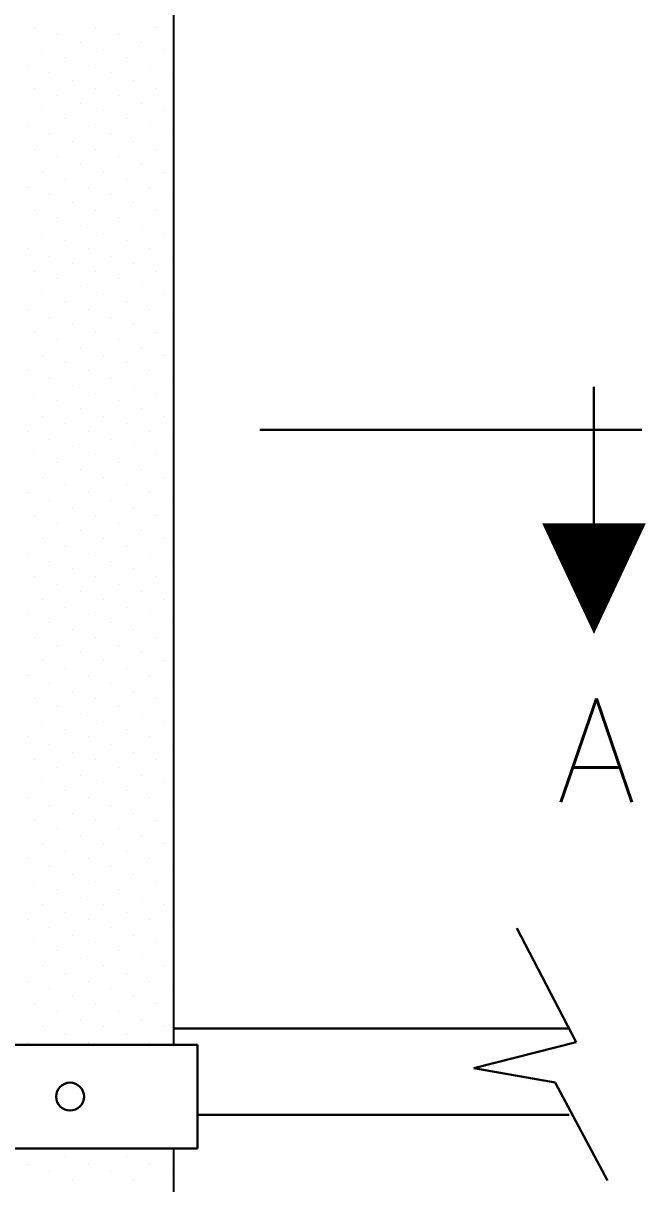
# Model space of a CAD drawing. Extents: x -508 to 92, y -98 to -31.
# Drawn here: x -123.158 to -121.454, y -51.325 to -48.148 of the extents above; entities that cross this region are included whole.
import ezdxf
from ezdxf.enums import TextEntityAlignment as Align

# ---------------------------------------------------------------- set-up
doc = ezdxf.new("R2010")
doc.units = 0
doc.header["$MEASUREMENT"] = 0
doc.linetypes.add('CENTER', pattern=[2, 1.25, -0.25, 0.25, -0.25])
doc.layers.get('0').update_dxf_attribs({"linetype": 'CONTINUOUS', "lineweight": 30})
doc.layers.add('BLUE', color=3, linetype='CONTINUOUS')
doc.styles.add('S', font='ROMANS')

msp = doc.modelspace()

# ---------------------------------------------------------------- linework, layer by layer
at = {"color": 0}
for p, q in [((-123.1265, -48.1588), (-123.1265, -48.1588)), ((-123.0639, -48.1797), (-123.0639, -48.1797)), ((-122.9594, -48.1588), (-122.9594, -48.1588)), ((-122.8968, -48.1797), (-122.8968, -48.1797)), ((-122.7923, -48.1588), (-122.7923, -48.1588)), ((-123.0012, -48.2006), (-123.0012, -48.2006)), ((-122.8341, -48.2006), (-122.8341, -48.2006)), ((-123.1056, -48.2215), (-123.1056, -48.2215)), ((-123.043, -48.2424), (-123.043, -48.2424)), ((-122.9385, -48.2215), (-122.9385, -48.2215)), ((-122.8759, -48.2424), (-122.8759, -48.2424)), ((-122.7714, -48.2215), (-122.7714, -48.2215)), ((-123.1474, -48.2633), (-123.1474, -48.2633)), ((-122.9803, -48.2633), (-122.9803, -48.2633)), ((-122.8132, -48.2633), (-122.8132, -48.2633)), ((-123.0847, -48.2842), (-123.0847, -48.2842)), ((-123.0221, -48.305), (-123.0221, -48.305)), ((-122.9176, -48.2842), (-122.9176, -48.2842)), ((-122.855, -48.305), (-122.855, -48.305)), ((-122.7505, -48.2842), (-122.7505, -48.2842)), ((-123.1265, -48.3259), (-123.1265, -48.3259)), ((-122.9594, -48.3259), (-122.9594, -48.3259)), ((-122.7923, -48.3259), (-122.7923, -48.3259)), ((-123.0639, -48.3468), (-123.0639, -48.3468)), ((-123.0012, -48.3677), (-123.0012, -48.3677)), ((-122.8968, -48.3468), (-122.8968, -48.3468)), ((-122.8341, -48.3677), (-122.8341, -48.3677)), ((-123.1056, -48.3886), (-123.1056, -48.3886)), ((-122.9385, -48.3886), (-122.9385, -48.3886)), ((-122.7714, -48.3886), (-122.7714, -48.3886)), ((-123.1474, -48.4304), (-123.1474, -48.4304)), ((-123.043, -48.4095), (-123.043, -48.4095)), ((-122.9803, -48.4304), (-122.9803, -48.4304)), ((-122.8759, -48.4095), (-122.8759, -48.4095)), ((-122.8132, -48.4304), (-122.8132, -48.4304)), ((-123.0847, -48.4513), (-123.0847, -48.4513)), ((-122.9176, -48.4513), (-122.9176, -48.4513)), ((-122.7505, -48.4513), (-122.7505, -48.4513)), ((-123.1265, -48.493), (-123.1265, -48.493)), ((-123.0221, -48.4722), (-123.0221, -48.4722)), ((-122.9594, -48.493), (-122.9594, -48.493)), ((-122.855, -48.4722), (-122.855, -48.4722)), ((-122.7923, -48.493), (-122.7923, -48.493)), ((-123.0639, -48.5139), (-123.0639, -48.5139)), ((-122.8968, -48.5139), (-122.8968, -48.5139)), ((-123.1056, -48.5557), (-123.1056, -48.5557)), ((-123.0012, -48.5348), (-123.0012, -48.5348)), ((-122.9385, -48.5557), (-122.9385, -48.5557)), ((-122.8341, -48.5348), (-122.8341, -48.5348)), ((-122.7714, -48.5557), (-122.7714, -48.5557)), ((-123.043, -48.5766), (-123.043, -48.5766)), ((-122.8759, -48.5766), (-122.8759, -48.5766)), ((-123.1474, -48.5975), (-123.1474, -48.5975)), ((-123.0847, -48.6184), (-123.0847, -48.6184)), ((-122.9803, -48.5975), (-122.9803, -48.5975)), ((-122.9176, -48.6184), (-122.9176, -48.6184)), ((-122.8132, -48.5975), (-122.8132, -48.5975)), ((-122.7505, -48.6184), (-122.7505, -48.6184)), ((-123.1265, -48.6601), (-123.1265, -48.6601)), ((-123.0221, -48.6393), (-123.0221, -48.6393)), ((-122.9594, -48.6601), (-122.9594, -48.6601)), ((-122.855, -48.6393), (-122.855, -48.6393)), ((-122.7923, -48.6601), (-122.7923, -48.6601)), ((-123.0639, -48.681), (-123.0639, -48.681)), ((-122.8968, -48.681), (-122.8968, -48.681)), ((-123.1056, -48.7228), (-123.1056, -48.7228)), ((-123.0012, -48.7019), (-123.0012, -48.7019)), ((-122.9385, -48.7228), (-122.9385, -48.7228)), ((-122.8341, -48.7019), (-122.8341, -48.7019)), ((-122.7714, -48.7228), (-122.7714, -48.7228)), ((-123.043, -48.7437), (-123.043, -48.7437)), ((-122.8759, -48.7437), (-122.8759, -48.7437)), ((-123.1474, -48.7646), (-123.1474, -48.7646)), ((-123.0847, -48.7855), (-123.0847, -48.7855)), ((-122.9803, -48.7646), (-122.9803, -48.7646)), ((-122.9176, -48.7855), (-122.9176, -48.7855)), ((-122.8132, -48.7646), (-122.8132, -48.7646)), ((-122.7505, -48.7855), (-122.7505, -48.7855)), ((-123.0221, -48.8064), (-123.0221, -48.8064)), ((-122.855, -48.8064), (-122.855, -48.8064)), ((-123.1265, -48.8273), (-123.1265, -48.8273)), ((-123.0639, -48.8481), (-123.0639, -48.8481)), ((-122.9594, -48.8273), (-122.9594, -48.8273)), ((-122.8968, -48.8481), (-122.8968, -48.8481)), ((-122.7923, -48.8273), (-122.7923, -48.8273)), ((-123.0012, -48.869), (-123.0012, -48.869)), ((-122.8341, -48.869), (-122.8341, -48.869)), ((-123.1056, -48.8899), (-123.1056, -48.8899)), ((-123.043, -48.9108), (-123.043, -48.9108)), ((-122.9385, -48.8899), (-122.9385, -48.8899)), ((-122.8759, -48.9108), (-122.8759, -48.9108)), ((-122.7714, -48.8899), (-122.7714, -48.8899)), ((-123.1474, -48.9317), (-123.1474, -48.9317)), ((-122.9803, -48.9317), (-122.9803, -48.9317)), ((-122.8132, -48.9317), (-122.8132, -48.9317)), ((-123.0847, -48.9526), (-123.0847, -48.9526)), ((-123.0221, -48.9735), (-123.0221, -48.9735)), ((-122.9176, -48.9526), (-122.9176, -48.9526)), ((-122.855, -48.9735), (-122.855, -48.9735)), ((-122.7505, -48.9526), (-122.7505, -48.9526)), ((-123.1265, -48.9944), (-123.1265, -48.9944)), ((-122.9594, -48.9944), (-122.9594, -48.9944)), ((-122.7923, -48.9944), (-122.7923, -48.9944)), ((-123.0639, -49.0152), (-123.0639, -49.0152)), ((-123.0012, -49.0361), (-123.0012, -49.0361)), ((-122.8968, -49.0152), (-122.8968, -49.0152)), ((-122.8341, -49.0361), (-122.8341, -49.0361)), ((-123.1056, -49.057), (-123.1056, -49.057)), ((-122.9385, -49.057), (-122.9385, -49.057)), ((-122.7714, -49.057), (-122.7714, -49.057)), ((-123.1474, -49.0988), (-123.1474, -49.0988)), ((-123.043, -49.0779), (-123.043, -49.0779)), ((-122.9803, -49.0988), (-122.9803, -49.0988)), ((-122.8759, -49.0779), (-122.8759, -49.0779)), ((-122.8132, -49.0988), (-122.8132, -49.0988)), ((-123.0847, -49.1197), (-123.0847, -49.1197)), ((-122.9176, -49.1197), (-122.9176, -49.1197)), ((-122.7505, -49.1197), (-122.7505, -49.1197)), ((-123.1265, -49.1615), (-123.1265, -49.1615)), ((-123.0221, -49.1406), (-123.0221, -49.1406)), ((-122.9594, -49.1615), (-122.9594, -49.1615)), ((-122.855, -49.1406), (-122.855, -49.1406)), ((-122.7923, -49.1615), (-122.7923, -49.1615)), ((-123.0639, -49.1823), (-123.0639, -49.1823)), ((-122.8968, -49.1823), (-122.8968, -49.1823)), ((-123.1056, -49.2241), (-123.1056, -49.2241)), ((-123.0012, -49.2032), (-123.0012, -49.2032)), ((-122.9385, -49.2241), (-122.9385, -49.2241)), ((-122.8341, -49.2032), (-122.8341, -49.2032)), ((-122.7714, -49.2241), (-122.7714, -49.2241)), ((-123.043, -49.245), (-123.043, -49.245)), ((-122.8759, -49.245), (-122.8759, -49.245)), ((-123.1474, -49.2659), (-123.1474, -49.2659)), ((-123.0847, -49.2868), (-123.0847, -49.2868)), ((-122.9803, -49.2659), (-122.9803, -49.2659)), ((-122.9176, -49.2868), (-122.9176, -49.2868)), ((-122.8132, -49.2659), (-122.8132, -49.2659)), ((-122.7505, -49.2868), (-122.7505, -49.2868)), ((-123.0221, -49.3077), (-123.0221, -49.3077)), ((-122.855, -49.3077), (-122.855, -49.3077)), ((-123.1265, -49.3286), (-123.1265, -49.3286)), ((-123.0639, -49.3495), (-123.0639, -49.3495)), ((-122.9594, -49.3286), (-122.9594, -49.3286)), ((-122.8968, -49.3495), (-122.8968, -49.3495)), ((-122.7923, -49.3286), (-122.7923, -49.3286)), ((-123.1056, -49.3912), (-123.1056, -49.3912)), ((-123.0012, -49.3703), (-123.0012, -49.3703)), ((-122.9385, -49.3912), (-122.9385, -49.3912)), ((-122.8341, -49.3703), (-122.8341, -49.3703)), ((-122.7714, -49.3912), (-122.7714, -49.3912)), ((-123.043, -49.4121), (-123.043, -49.4121)), ((-122.8759, -49.4121), (-122.8759, -49.4121)), ((-123.1474, -49.433), (-123.1474, -49.433)), ((-123.0847, -49.4539), (-123.0847, -49.4539)), ((-122.9803, -49.433), (-122.9803, -49.433)), ((-122.9176, -49.4539), (-122.9176, -49.4539)), ((-122.8132, -49.433), (-122.8132, -49.433)), ((-122.7505, -49.4539), (-122.7505, -49.4539)), ((-123.0221, -49.4748), (-123.0221, -49.4748)), ((-122.855, -49.4748), (-122.855, -49.4748)), ((-123.1265, -49.4957), (-123.1265, -49.4957)), ((-123.0639, -49.5166), (-123.0639, -49.5166)), ((-122.9594, -49.4957), (-122.9594, -49.4957)), ((-122.8968, -49.5166), (-122.8968, -49.5166)), ((-122.7923, -49.4957), (-122.7923, -49.4957)), ((-123.0012, -49.5374), (-123.0012, -49.5374)), ((-122.8341, -49.5374), (-122.8341, -49.5374)), ((-123.1056, -49.5583), (-123.1056, -49.5583)), ((-123.043, -49.5792), (-123.043, -49.5792)), ((-122.9385, -49.5583), (-122.9385, -49.5583)), ((-122.8759, -49.5792), (-122.8759, -49.5792)), ((-122.7714, -49.5583), (-122.7714, -49.5583)), ((-123.1474, -49.6001), (-123.1474, -49.6001)), ((-122.9803, -49.6001), (-122.9803, -49.6001)), ((-122.8132, -49.6001), (-122.8132, -49.6001)), ((-123.0847, -49.621), (-123.0847, -49.621)), ((-123.0221, -49.6419), (-123.0221, -49.6419)), ((-122.9176, -49.621), (-122.9176, -49.621)), ((-122.855, -49.6419), (-122.855, -49.6419)), ((-122.7505, -49.621), (-122.7505, -49.621)), ((-123.1265, -49.6628), (-123.1265, -49.6628)), ((-122.9594, -49.6628), (-122.9594, -49.6628)), ((-122.7923, -49.6628), (-122.7923, -49.6628)), ((-123.0639, -49.6837), (-123.0639, -49.6837)), ((-123.0012, -49.7045), (-123.0012, -49.7045)), ((-122.8968, -49.6837), (-122.8968, -49.6837)), ((-122.8341, -49.7045), (-122.8341, -49.7045)), ((-123.1056, -49.7254), (-123.1056, -49.7254)), ((-122.9385, -49.7254), (-122.9385, -49.7254)), ((-122.7714, -49.7254), (-122.7714, -49.7254)), ((-123.1474, -49.7672), (-123.1474, -49.7672)), ((-123.043, -49.7463), (-123.043, -49.7463)), ((-122.9803, -49.7672), (-122.9803, -49.7672)), ((-122.8759, -49.7463), (-122.8759, -49.7463)), ((-122.8132, -49.7672), (-122.8132, -49.7672)), ((-123.0847, -49.7881), (-123.0847, -49.7881)), ((-122.9176, -49.7881), (-122.9176, -49.7881)), ((-122.7505, -49.7881), (-122.7505, -49.7881)), ((-123.1265, -49.8299), (-123.1265, -49.8299)), ((-123.0221, -49.809), (-123.0221, -49.809)), ((-122.9594, -49.8299), (-122.9594, -49.8299)), ((-122.855, -49.809), (-122.855, -49.809)), ((-122.7923, -49.8299), (-122.7923, -49.8299)), ((-123.0639, -49.8508), (-123.0639, -49.8508)), ((-122.8968, -49.8508), (-122.8968, -49.8508)), ((-123.1056, -49.8925), (-123.1056, -49.8925)), ((-123.0012, -49.8717), (-123.0012, -49.8717)), ((-122.9385, -49.8925), (-122.9385, -49.8925)), ((-122.8341, -49.8717), (-122.8341, -49.8717)), ((-122.7714, -49.8925), (-122.7714, -49.8925)), ((-123.043, -49.9134), (-123.043, -49.9134)), ((-122.8759, -49.9134), (-122.8759, -49.9134)), ((-123.1474, -49.9343), (-123.1474, -49.9343)), ((-123.0847, -49.9552), (-123.0847, -49.9552)), ((-122.9803, -49.9343), (-122.9803, -49.9343)), ((-122.9176, -49.9552), (-122.9176, -49.9552)), ((-122.8132, -49.9343), (-122.8132, -49.9343)), ((-122.7505, -49.9552), (-122.7505, -49.9552)), ((-123.0221, -49.9761), (-123.0221, -49.9761)), ((-122.855, -49.9761), (-122.855, -49.9761)), ((-123.1265, -49.997), (-123.1265, -49.997)), ((-123.0639, -50.0179), (-123.0639, -50.0179)), ((-122.9594, -49.997), (-122.9594, -49.997)), ((-122.8968, -50.0179), (-122.8968, -50.0179)), ((-122.7923, -49.997), (-122.7923, -49.997)), ((-123.0012, -50.0388), (-123.0012, -50.0388)), ((-122.8341, -50.0388), (-122.8341, -50.0388)), ((-123.1056, -50.0596), (-123.1056, -50.0596)), ((-123.043, -50.0805), (-123.043, -50.0805)), ((-122.9385, -50.0596), (-122.9385, -50.0596)), ((-122.8759, -50.0805), (-122.8759, -50.0805)), ((-122.7714, -50.0596), (-122.7714, -50.0596)), ((-123.1474, -50.1014), (-123.1474, -50.1014)), ((-122.9803, -50.1014), (-122.9803, -50.1014)), ((-122.8132, -50.1014), (-122.8132, -50.1014)), ((-123.0847, -50.1223), (-123.0847, -50.1223)), ((-123.0221, -50.1432), (-123.0221, -50.1432)), ((-122.9176, -50.1223), (-122.9176, -50.1223)), ((-122.855, -50.1432), (-122.855, -50.1432)), ((-122.7505, -50.1223), (-122.7505, -50.1223)), ((-123.1265, -50.1641), (-123.1265, -50.1641)), ((-123.0639, -50.185), (-123.0639, -50.185)), ((-122.9594, -50.1641), (-122.9594, -50.1641)), ((-122.8968, -50.185), (-122.8968, -50.185)), ((-122.7923, -50.1641), (-122.7923, -50.1641)), ((-123.0012, -50.2059), (-123.0012, -50.2059)), ((-122.8341, -50.2059), (-122.8341, -50.2059)), ((-123.1056, -50.2268), (-123.1056, -50.2268)), ((-123.043, -50.2476), (-123.043, -50.2476)), ((-122.9385, -50.2268), (-122.9385, -50.2268)), ((-122.8759, -50.2476), (-122.8759, -50.2476)), ((-122.7714, -50.2268), (-122.7714, -50.2268)), ((-123.1474, -50.2685), (-123.1474, -50.2685)), ((-122.9803, -50.2685), (-122.9803, -50.2685)), ((-122.8132, -50.2685), (-122.8132, -50.2685)), ((-123.0847, -50.2894), (-123.0847, -50.2894)), ((-123.0221, -50.3103), (-123.0221, -50.3103)), ((-122.9176, -50.2894), (-122.9176, -50.2894)), ((-122.855, -50.3103), (-122.855, -50.3103)), ((-122.7505, -50.2894), (-122.7505, -50.2894)), ((-123.1265, -50.3312), (-123.1265, -50.3312)), ((-122.9594, -50.3312), (-122.9594, -50.3312)), ((-122.7923, -50.3312), (-122.7923, -50.3312)), ((-123.0639, -50.3521), (-123.0639, -50.3521)), ((-123.0012, -50.373), (-123.0012, -50.373)), ((-122.8968, -50.3521), (-122.8968, -50.3521)), ((-122.8341, -50.373), (-122.8341, -50.373)), ((-123.1056, -50.3939), (-123.1056, -50.3939)), ((-122.9385, -50.3939), (-122.9385, -50.3939)), ((-122.7714, -50.3939), (-122.7714, -50.3939)), ((-123.1474, -50.4356), (-123.1474, -50.4356)), ((-123.043, -50.4147), (-123.043, -50.4147)), ((-122.9803, -50.4356), (-122.9803, -50.4356)), ((-122.8759, -50.4147), (-122.8759, -50.4147)), ((-122.8132, -50.4356), (-122.8132, -50.4356)), ((-123.0847, -50.4565), (-123.0847, -50.4565)), ((-122.9176, -50.4565), (-122.9176, -50.4565)), ((-122.7505, -50.4565), (-122.7505, -50.4565)), ((-123.1265, -50.4983), (-123.1265, -50.4983)), ((-123.0221, -50.4774), (-123.0221, -50.4774)), ((-122.9594, -50.4983), (-122.9594, -50.4983)), ((-122.855, -50.4774), (-122.855, -50.4774)), ((-122.7923, -50.4983), (-122.7923, -50.4983)), ((-123.0639, -50.5192), (-123.0639, -50.5192)), ((-122.8968, -50.5192), (-122.8968, -50.5192)), ((-123.1056, -50.561), (-123.1056, -50.561)), ((-123.0012, -50.5401), (-123.0012, -50.5401)), ((-122.9385, -50.561), (-122.9385, -50.561)), ((-122.8341, -50.5401), (-122.8341, -50.5401)), ((-122.7714, -50.561), (-122.7714, -50.561)), ((-123.043, -50.5818), (-123.043, -50.5818)), ((-122.8759, -50.5818), (-122.8759, -50.5818)), ((-123.1474, -50.6027), (-123.1474, -50.6027)), ((-123.0847, -50.6236), (-123.0847, -50.6236)), ((-122.9803, -50.6027), (-122.9803, -50.6027)), ((-122.9176, -50.6236), (-122.9176, -50.6236)), ((-122.8132, -50.6027), (-122.8132, -50.6027)), ((-122.7505, -50.6236), (-122.7505, -50.6236)), ((-123.0221, -50.6445), (-123.0221, -50.6445)), ((-122.855, -50.6445), (-122.855, -50.6445)), ((-123.1265, -50.6654), (-123.1265, -50.6654)), ((-123.0639, -50.6863), (-123.0639, -50.6863)), ((-122.9594, -50.6654), (-122.9594, -50.6654)), ((-122.8968, -50.6863), (-122.8968, -50.6863)), ((-122.7923, -50.6654), (-122.7923, -50.6654)), ((-123.0012, -50.7072), (-123.0012, -50.7072)), ((-122.8341, -50.7072), (-122.8341, -50.7072)), ((-123.1056, -50.7281), (-123.1056, -50.7281)), ((-123.043, -50.749), (-123.043, -50.749)), ((-122.9385, -50.7281), (-122.9385, -50.7281)), ((-122.8759, -50.749), (-122.8759, -50.749)), ((-122.7714, -50.7281), (-122.7714, -50.7281)), ((-123.1474, -50.7698), (-123.1474, -50.7698)), ((-122.9803, -50.7698), (-122.9803, -50.7698)), ((-122.8132, -50.7698), (-122.8132, -50.7698)), ((-123.0847, -50.7907), (-123.0847, -50.7907)), ((-123.0221, -50.8116), (-123.0221, -50.8116)), ((-122.9176, -50.7907), (-122.9176, -50.7907)), ((-122.855, -50.8116), (-122.855, -50.8116)), ((-122.7505, -50.7907), (-122.7505, -50.7907)), ((-123.1265, -50.8325), (-123.1265, -50.8325)), ((-122.9594, -50.8325), (-122.9594, -50.8325)), ((-122.7923, -50.8325), (-122.7923, -50.8325)), ((-123.0639, -50.8534), (-123.0639, -50.8534)), ((-123.0012, -50.8743), (-123.0012, -50.8743)), ((-122.8968, -50.8534), (-122.8968, -50.8534)), ((-122.8341, -50.8743), (-122.8341, -50.8743)), ((-123.1056, -50.8952), (-123.1056, -50.8952)), ((-122.9385, -50.8952), (-122.9385, -50.8952)), ((-122.7714, -50.8952), (-122.7714, -50.8952)), ((-123.1474, -50.9369), (-123.1474, -50.9369)), ((-123.043, -50.9161), (-123.043, -50.9161)), ((-122.9803, -50.9369), (-122.9803, -50.9369)), ((-122.8759, -50.9161), (-122.8759, -50.9161)), ((-122.8132, -50.9369), (-122.8132, -50.9369)), ((-123.043, -51.2503), (-123.043, -51.2503)), ((-122.8759, -51.2503), (-122.8759, -51.2503)), ((-123.1474, -51.2712), (-123.1474, -51.2712)), ((-123.0847, -51.292), (-123.0847, -51.292)), ((-122.9803, -51.2712), (-122.9803, -51.2712)), ((-122.9176, -51.292), (-122.9176, -51.292)), ((-122.8132, -51.2712), (-122.8132, -51.2712)), ((-122.7505, -51.292), (-122.7505, -51.292)), ((-123.0221, -51.3129), (-123.0221, -51.3129)), ((-122.855, -51.3129), (-122.855, -51.3129))]:
    msp.add_line(p, q, dxfattribs=at)
for p, q in [((-121.5954, -49.6686), (-121.5954, -49.1432)), ((-121.8067, -50.6255), (-121.6442, -50.937)), ((-122.7458, -50.9001), (-121.6635, -50.9001)), ((-123.3784, -50.9443), (-122.6805, -50.9443)), ((-122.6805, -51.2278), (-122.6805, -50.9443)), ((-121.6442, -50.937), (-121.9246, -51.0086)), ((-121.9246, -51.0086), (-121.7016, -51.0478)), ((-121.7016, -51.0478), (-121.5582, -51.3155)), ((-121.6635, -51.1364), (-122.6805, -51.1364)), ((-123.3784, -51.2278), (-122.6805, -51.2278))]:
    msp.add_line(p, q)
at = {"linetype": 'CENTER'}
msp.add_line((-121.4645, -49.2615), (-122.5097, -49.2615), dxfattribs=at)
msp.add_lwpolyline([(-121.5954, -49.82, 0, 0.2836, 0), (-121.5954, -49.5172, 0.2836, 0.2836, 0)], format="xyseb")
msp.add_circle((-123.0294, -51.086), 0.0382)
at = {"layer": 'BLUE'}
for p, q in [((-122.7458, -50.9443), (-122.7458, -45.9149)), ((-122.7458, -52.0749), (-122.7458, -51.2278))]:
    msp.add_line(p, q, dxfattribs=at)

# ---------------------------------------------------------------- texts
at = {"style": 'S', "text_generation_flag": 2, "width": 1}
msp.add_text('A', height=0.2836, dxfattribs=at).set_placement((-121.5887, -50.1385), align=Align.MIDDLE)

doc.saveas('drawing.dxf')
